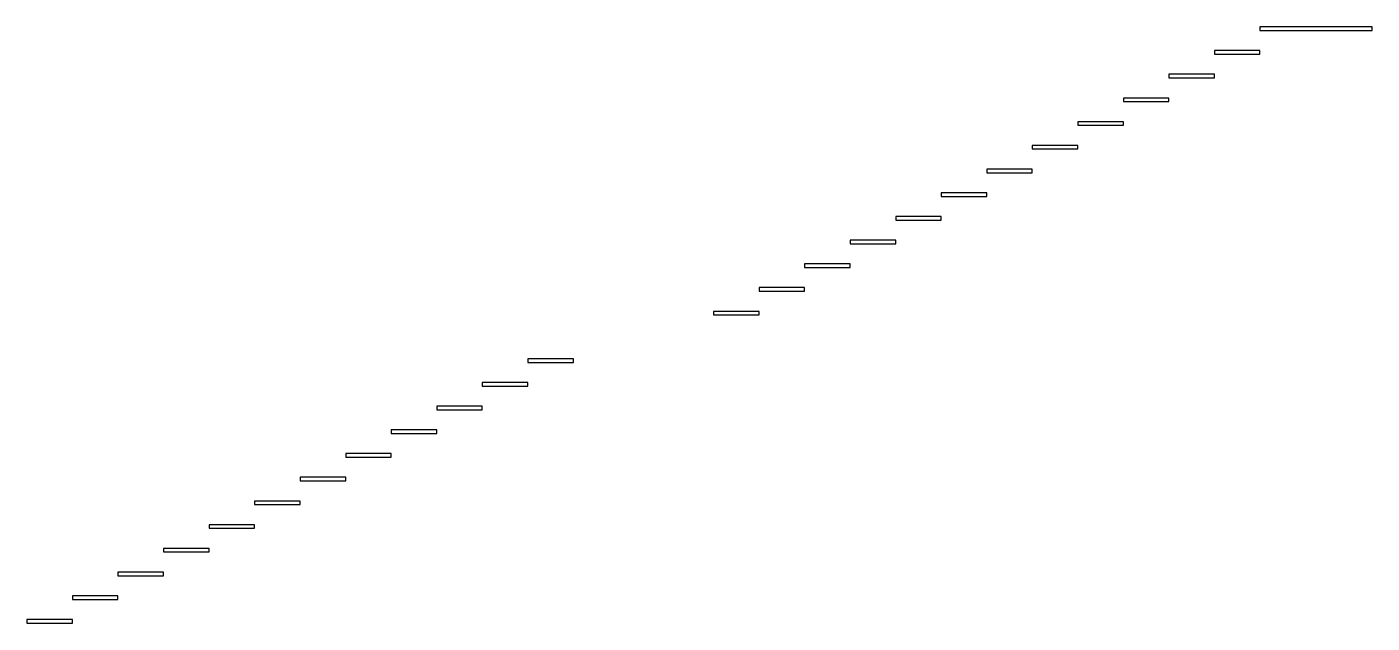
# Model space of a CAD drawing. Header units: metres. Extents: x 120 to 1080, y 674 to 1100.
import ezdxf

# ---------------------------------------------------------------- set-up
doc = ezdxf.new("R2010")
doc.units = ezdxf.units.M

msp = doc.modelspace()

# ---------------------------------------------------------------- linework, layer by layer
at = {"layer": 'PARAMETRIX'}
for p, q in [((1080, 1100), (1000, 1100)), ((1000, 1100), (1000, 1097.4615)), ((1000, 1097.4615), (1080, 1097.4615)), ((1080, 1097.4615), (1080, 1100)), ((1000, 1083.0769), (967.5, 1083.0769)), ((967.5, 1083.0769), (967.5, 1080.5385)), ((967.5, 1080.5385), (1000, 1080.5385)), ((1000, 1080.5385), (1000, 1083.0769)), ((967.5, 1066.1538), (935, 1066.1538)), ((935, 1066.1538), (935, 1063.6154)), ((967.5, 1063.6154), (967.5, 1066.1538)), ((935, 1063.6154), (967.5, 1063.6154)), ((935, 1049.2308), (902.5, 1049.2308)), ((902.5, 1049.2308), (902.5, 1046.6923)), ((902.5, 1046.6923), (935, 1046.6923)), ((935, 1046.6923), (935, 1049.2308)), ((902.5, 1032.3077), (870, 1032.3077)), ((870, 1032.3077), (870, 1029.7692)), ((870, 1029.7692), (902.5, 1029.7692)), ((902.5, 1029.7692), (902.5, 1032.3077)), ((870, 1015.3846), (837.5, 1015.3846)), ((837.5, 1015.3846), (837.5, 1012.8462)), ((837.5, 1012.8462), (870, 1012.8462)), ((870, 1012.8462), (870, 1015.3846)), ((837.5, 998.4615), (805, 998.4615)), ((805, 998.4615), (805, 995.9231)), ((837.5, 995.9231), (837.5, 998.4615)), ((805, 995.9231), (837.5, 995.9231)), ((805, 981.5385), (772.5, 981.5385)), ((772.5, 981.5385), (772.5, 979)), ((805, 979), (805, 981.5385)), ((772.5, 979), (805, 979)), ((772.5, 964.6154), (740, 964.6154)), ((740, 964.6154), (740, 962.0769)), ((740, 962.0769), (772.5, 962.0769)), ((772.5, 962.0769), (772.5, 964.6154)), ((740, 947.6923), (707.5, 947.6923)), ((707.5, 947.6923), (707.5, 945.1538)), ((707.5, 945.1538), (740, 945.1538)), ((740, 945.1538), (740, 947.6923)), ((707.5, 930.7692), (675, 930.7692)), ((675, 930.7692), (675, 928.2308)), ((675, 928.2308), (707.5, 928.2308)), ((707.5, 928.2308), (707.5, 930.7692)), ((675, 913.8462), (642.5, 913.8462)), ((642.5, 913.8462), (642.5, 911.3077)), ((675, 911.3077), (675, 913.8462)), ((642.5, 911.3077), (675, 911.3077)), ((642.5, 896.9231), (610, 896.9231)), ((610, 896.9231), (610, 894.3846)), ((610, 894.3846), (642.5, 894.3846)), ((642.5, 894.3846), (642.5, 896.9231)), ((510, 863.0769), (477.5, 863.0769)), ((477.5, 863.0769), (477.5, 860.5385)), ((477.5, 860.5385), (510, 860.5385)), ((510, 860.5385), (510, 863.0769)), ((477.5, 846.1538), (445, 846.1538)), ((445, 846.1538), (445, 843.6154)), ((477.5, 843.6154), (477.5, 846.1538)), ((445, 843.6154), (477.5, 843.6154)), ((445, 829.2308), (412.5, 829.2308)), ((412.5, 829.2308), (412.5, 826.6923)), ((412.5, 826.6923), (445, 826.6923)), ((445, 826.6923), (445, 829.2308)), ((412.5, 812.3077), (380, 812.3077)), ((380, 812.3077), (380, 809.7692)), ((380, 809.7692), (412.5, 809.7692)), ((412.5, 809.7692), (412.5, 812.3077)), ((380, 795.3846), (347.5, 795.3846)), ((347.5, 795.3846), (347.5, 792.8462)), ((347.5, 792.8462), (380, 792.8462)), ((380, 792.8462), (380, 795.3846)), ((347.5, 778.4615), (315, 778.4615)), ((315, 778.4615), (315, 775.9231)), ((347.5, 775.9231), (347.5, 778.4615)), ((315, 775.9231), (347.5, 775.9231)), ((315, 761.5385), (282.5, 761.5385)), ((282.5, 761.5385), (282.5, 759)), ((282.5, 759), (315, 759)), ((315, 759), (315, 761.5385)), ((282.5, 744.6154), (250, 744.6154)), ((250, 744.6154), (250, 742.0769)), ((250, 742.0769), (282.5, 742.0769)), ((282.5, 742.0769), (282.5, 744.6154)), ((250, 727.6923), (217.5, 727.6923)), ((217.5, 727.6923), (217.5, 725.1538)), ((217.5, 725.1538), (250, 725.1538)), ((250, 725.1538), (250, 727.6923)), ((217.5, 710.7692), (185, 710.7692)), ((185, 710.7692), (185, 708.2308)), ((217.5, 708.2308), (217.5, 710.7692)), ((185, 708.2308), (217.5, 708.2308)), ((185, 693.8462), (152.5, 693.8462)), ((152.5, 693.8462), (152.5, 691.3077)), ((152.5, 691.3077), (185, 691.3077)), ((185, 691.3077), (185, 693.8462)), ((152.5, 676.9231), (120, 676.9231)), ((120, 676.9231), (120, 674.3846)), ((120, 674.3846), (152.5, 674.3846)), ((152.5, 674.3846), (152.5, 676.9231))]:
    msp.add_line(p, q, dxfattribs=at)

doc.saveas('drawing.dxf')
